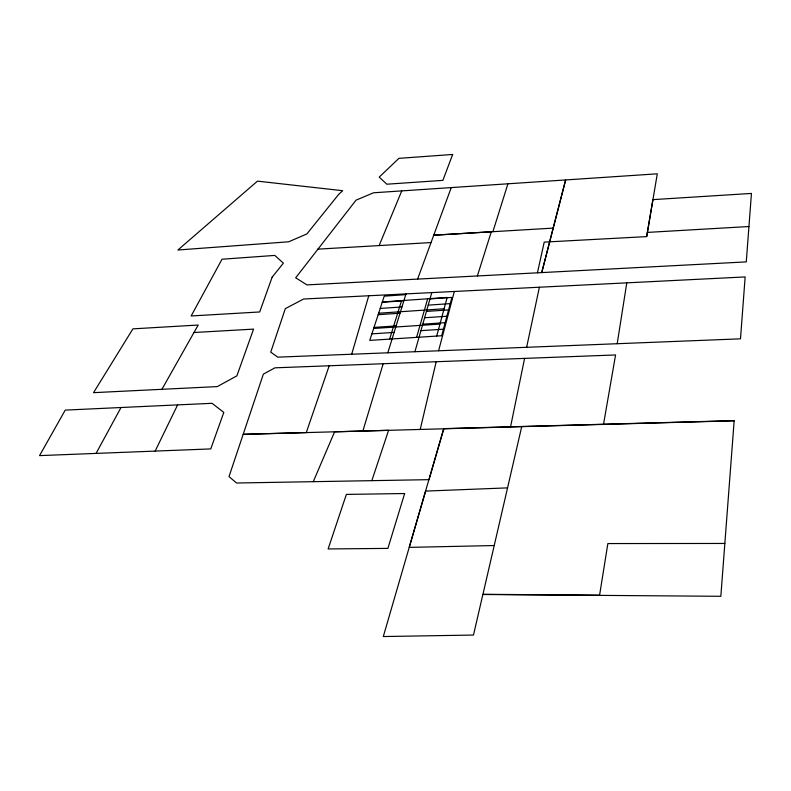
<?xml version="1.0" encoding="UTF-8"?>
<svg xmlns="http://www.w3.org/2000/svg" width="791" height="791" viewBox="0 0 791 791"><rect width="100%" height="100%" fill="white"/><g stroke="black" fill="none" stroke-linecap="round" stroke-linejoin="round"><path stroke-width="1.19" d="M537.445 272.816L746.269 261.89L751.45 193.429L652.921 199.629L646.672 236.608L544.218 242.105L537.445 272.816L306.928 284.898L295.686 277.799L356.059 200.153L373.53 192.786L657.301 173.812L646.672 236.608M617.198 343.719L626.788 282.852L745.152 276.929L740.495 338.835L277.75 357.156L270.74 352.133L285.324 308.638L303.566 299.018L626.788 282.852M603.503 424.411L615.576 354.951L274.981 367.825L263.363 374.123L229.014 476.587L236.539 483.014L429.038 479.662L443.791 428.791M510.531 426.982L524.591 358.382M526.638 347.298L539.383 287.222M521.753 426.507L482.935 594.298L599.588 595.178L607.864 543.565L724.872 543.457M420.209 429.473L436.197 361.724M553.186 228.115L565.644 179.933L541.736 272.588L553.186 228.115L433.745 235.204L491.3 231.783L477.369 275.97M438.59 350.769L454.35 291.474M436.731 335.957L447.162 297.436L382.33 301.964M414.919 351.708L431.797 292.601M416.61 337.253L427.674 298.79M443.672 428.781L383.309 636.537L473.493 635.054L482.856 594.496L720.838 596.295L734.167 420.644L443.721 428.633M351.698 354.22L368.764 295.765M329.194 365.778L306.285 432.578L243.193 434.328L362.861 431.026L383.19 363.731M387.817 352.786L405.981 293.896M389.656 338.993L401.571 300.62M492.892 231.694L507.921 183.799M371.829 480.661L388.589 430.314L334.593 431.827L313.276 481.679M417.599 279.104L451.246 187.586M379.126 245.596L401.749 190.898M155.145 451.088L177.629 404.893M96.067 453.411L121.013 407.513L212.047 403.301L223.804 412.408L210.762 448.912L39.55 455.616L65.238 410.114L121.013 407.513M161.928 389.31L198.195 325.032L132.918 328.858L93.546 392.662L217.307 386.591L236.885 375.844L253.565 329.115L193.963 332.517M405.743 294.638L384.228 296.16L369.763 340.387L441.694 335.75L451.908 297.406L429.988 298.939M382.231 302.271L403.855 300.758M380.214 308.45L401.947 306.948M428.218 305.138L450.257 303.625M378.652 313.226L444.097 308.757M378.167 314.699L400.019 313.206M426.428 311.417L448.576 309.904M424.609 317.755L446.885 316.262M374.014 327.405L396.093 325.941M422.78 324.172L445.175 322.688M373.668 328.463L439.944 324.083M371.899 333.861L394.106 332.408M420.931 330.658L443.444 329.185M317.596 249.165L431.026 242.56M647.384 232.406L748.919 226.533M507.535 487.879L425.607 491.092L409.234 547.372L494.217 545.543M362.861 431.026L734.147 420.802M404.646 493.525L387.897 548.39L328.117 548.954L346.369 494.415L404.646 493.525M272.144 277.157L259.705 311.961L191.155 315.965L222.034 259.221L274.803 255.414L283.396 263.156L272.144 277.157M452.66 154.463L442.881 180.368L386.829 184.204L379.205 177.105L398.931 158.348L452.66 154.463M338.588 194.487L306.898 233.918L288.695 241.789L177.916 250.005L257.461 181.139L342.651 190.7L338.588 194.487"/></g></svg>
